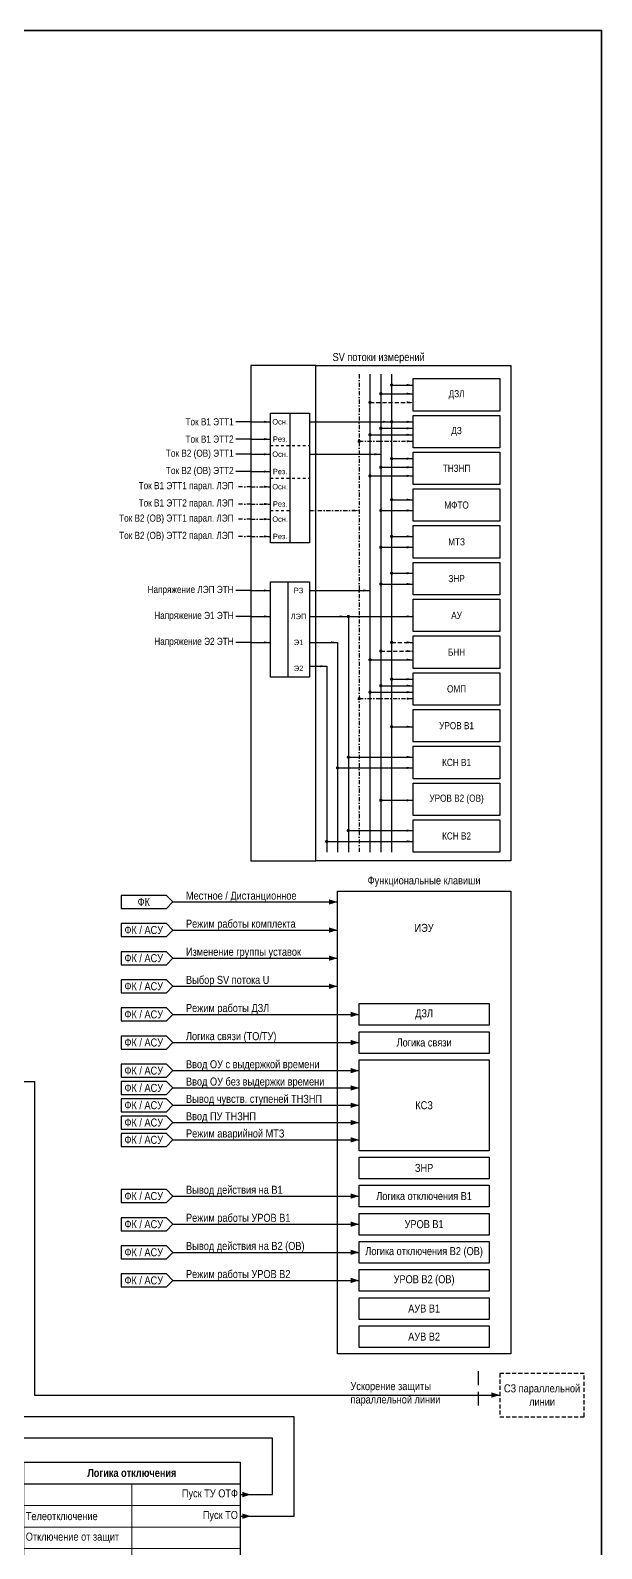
# Model space of a CAD drawing. Header units: millimetres. Extents: x -14593 to 14732, y -17400 to 5232.
# Drawn here: x 4458 to 4722, y -6421 to -5719 of the extents above; entities that cross this region are included whole.
import ezdxf

# ---------------------------------------------------------------- set-up
doc = ezdxf.new("R2010")
doc.units = ezdxf.units.MM
for name, pattern in [('JIS_02_1.2', [2.5, 1.25, -1.25]), ('штриховая2', [9.525, 6.35, -3.175]), ('штрихпунктирная2', [12.7, 6.35, -3.175, 0, -3.175])]:
    doc.linetypes.add(name, pattern=pattern)
for name, color, linetype, lineweight in [('Основная', 7, 'Continuous', 30), ('Отключение_включение', 1, 'Continuous', 30), ('Цепи внешние', 84, 'Continuous', 30), ('Цепи внутренние', 5, 'Continuous', 30), ('Цепи ТН', 200, 'Continuous', 30), ('Цепи ТТ', 23, 'Continuous', 30), ('Цепи ТТ  других присоединений', 23, 'штрихпунктирная2', 30), ('Цепь - ФК и АСУ', 132, 'Continuous', 30)]:
    doc.layers.add(name, color=color, linetype=linetype, lineweight=lineweight)
doc.layers.add('Рамка', color=8, linetype='Continuous', lineweight=35, plot=False)
doc.styles.add('Narrow', font='ARIALN.TTF')
doc.styles.add('Табл дан', font='ARIALN.TTF')
doc.styles.add('Табл загол', font='ARIALNB.TTF')

# ---------------------------------------------------------------- blocks, each defined once
blk = doc.blocks.new('*T410')
at = {"layer": 'Основная', "color": 0, "linetype": 'ByBlock', "lineweight": -2, "transparency": 16777216}
for p, q in [((0, 0), (100, 0)), ((0, 0), (0, -10)), ((100, 0), (100, -10))]:
    blk.add_line(p, q, dxfattribs=at)
at = {"layer": 'Основная', "color": 0, "linetype": 'ByBlock', "lineweight": 30, "transparency": 16777216}
for p, q in [((0, -10), (100, -10)), ((0, -10), (0, -70)), ((100, -10), (100, -70)), ((0, -70), (100, -70))]:
    blk.add_line(p, q, dxfattribs=at)
at = {"layer": 'Основная', "color": 0, "linetype": 'ByBlock', "lineweight": 18, "transparency": 16777216}
for p, q in [((50, -10), (50, -70)), ((0, -20), (100, -20)), ((0, -30), (100, -30)), ((0, -40), (100, -40)), ((0, -50), (100, -50)), ((50, -60), (100, -60))]:
    blk.add_line(p, q, dxfattribs=at)
at = {"layer": 'Основная', "color": 0, "transparency": 16777216, "char_height": 3.7}
for s, insert, width, attachment_point, style in [('{\\C256;Логика отключения}', (50, -5), 97, 5, 'Табл загол'), ('Пуск ТУ ОТФ', (99, -15), 48, 6, 'Табл дан'), ('Телеотключение', (1, -25), 48, 4, 'Табл дан'), ('Пуск ТО', (99, -25), 48, 6, 'Табл дан'), ('{\\C256;Отключение от защит}', (1, -35), 48, 4, 'Табл дан'), ('Отключение от ЗНР', (1, -45), 48, 4, 'Табл дан'), ('Отключение', (99, -45), 48, 6, 'Табл дан'), ('Запрет АПВ', (99, -55), 48, 6, 'Табл дан'), ('Отключение от УРОВ', (1, -60), 48, 4, 'Табл дан')]:
    blk.add_mtext(s, dxfattribs=dict(at, insert=insert, width=width, attachment_point=attachment_point, style=style))
blk = doc.blocks.new('Point')
at = {"layer": 'Основная', "color": 0, "const_width": 1.5}
blk.add_lwpolyline([(-0.75, 0, 1), (0.75, 0, 1)], format="xyb", close=True, dxfattribs=at)

msp = doc.modelspace()

# ---------------------------------------------------------------- linework, layer by layer
at = {"layer": 'Основная', "ltscale": 0.3}
msp.add_lwpolyline([(4590, -5874), (4560, -5874), (4560, -6103), (4590, -6103)], dxfattribs=at)
for points in [[(4590, -5874), (4680, -5874), (4680, -6103), (4590, -6103)], [(4610, -6169), (4670, -6169), (4670, -6179), (4610, -6179)], [(4610, -6182), (4670, -6182), (4670, -6192), (4610, -6192)], [(4610, -6195), (4670, -6195), (4670, -6237), (4610, -6237)], [(4610, -6240), (4670, -6240), (4670, -6250), (4610, -6250)], [(4610, -6253), (4670, -6253), (4670, -6263), (4610, -6263)], [(4610, -6266), (4670, -6266), (4670, -6276), (4610, -6276)], [(4610, -6279), (4670, -6279), (4670, -6289), (4610, -6289)], [(4610, -6292), (4670, -6292), (4670, -6302), (4610, -6302)], [(4610, -6305), (4670, -6305), (4670, -6315), (4610, -6315)], [(4610, -6318), (4670, -6318), (4670, -6328), (4610, -6328)]]:
    msp.add_lwpolyline(points, close=True, dxfattribs=at)
at = {"layer": 'Основная'}
for points in [[(4635, -5880), (4675, -5880), (4675, -5895), (4635, -5895)], [(4635, -5897), (4675, -5897), (4675, -5912), (4635, -5912)], [(4635, -5914), (4675, -5914), (4675, -5929), (4635, -5929)], [(4635, -5931), (4675, -5931), (4675, -5946), (4635, -5946)], [(4635, -5948), (4675, -5948), (4675, -5963), (4635, -5963)], [(4635, -5965), (4675, -5965), (4675, -5980), (4635, -5980)], [(4635, -5982), (4675, -5982), (4675, -5997), (4635, -5997)], [(4635, -5999), (4675, -5999), (4675, -6014), (4635, -6014)], [(4635, -6016), (4675, -6016), (4675, -6031), (4635, -6031)], [(4635, -6033), (4675, -6033), (4675, -6048), (4635, -6048)], [(4635, -6050), (4675, -6050), (4675, -6065), (4635, -6065)], [(4635, -6067), (4675, -6067), (4675, -6082), (4635, -6082)], [(4635, -6084), (4675, -6084), (4675, -6099), (4635, -6099)], [(4600, -6117), (4680, -6117), (4680, -6331), (4600, -6331)]]:
    msp.add_lwpolyline(points, close=True, dxfattribs=at)
at = {"layer": 'Отключение_включение', "ltscale": 0.3}
for points in [[(4580, -6360), (4440, -6360)], [(4580, -6406), (4580, -6360)], [(4555, -6406), (4580, -6406)]]:
    msp.add_lwpolyline(points, dxfattribs=at)
msp.add_lwpolyline([(4560, -6406, 0, 2.5, 0), (4556, -6406, 0, 0, 0)], format="xyseb", dxfattribs=at)
at = {"layer": 'Рамка', "color": 1}
msp.add_lwpolyline([(3988, -5719), (4722, -5719), (4722, -7016), (3988, -7016)], close=True, dxfattribs=at)
at = {"layer": 'Цепи внешние'}
for points in [[(4365, -6205), (4460, -6205)], [(4460, -6350), (4675, -6350)]]:
    msp.add_lwpolyline(points, dxfattribs=at)
at = {"layer": 'Цепи внешние', "ltscale": 0.3}
msp.add_lwpolyline([(4460, -6205), (4460, -6350)], dxfattribs=at)
at = {"layer": 'Цепи внешние', "linetype": 'штриховая2', "ltscale": 0.3}
msp.add_lwpolyline([(4714, -6340), (4675, -6340), (4675, -6360), (4714, -6360)], close=True, dxfattribs=at)
at = {"layer": 'Цепи внешние', "ltscale": 0.3}
msp.add_lwpolyline([(4675, -6350, 0, 2.5, 0), (4671, -6350, 0, 0, 0)], format="xyseb", dxfattribs=at)
at = {"layer": 'Цепи внутренние', "linetype": 'штриховая2'}
msp.add_lwpolyline([(4665, -6339), (4665, -6358)], dxfattribs=at)
at = {"layer": 'Цепи внутренние'}
for points in [[(4570, -6370), (4430, -6370)], [(4570, -6396), (4570, -6370)], [(4555, -6396), (4570, -6396)]]:
    msp.add_lwpolyline(points, dxfattribs=at)
at = {"layer": 'Цепи внутренние', "ltscale": 0.3}
msp.add_lwpolyline([(4560, -6396, 0, 2.5, 0), (4556, -6396, 0, 0, 0)], format="xyseb", dxfattribs=at)
at = {"layer": 'Цепи ТН', "ltscale": 0.3}
for points in [[(4615, -5878), (4615, -6099)], [(4615, -5906), (4635, -5906)], [(4615, -5925), (4635, -5925)], [(4560, -5978), (4553, -5978)], [(4560, -5978), (4569, -5978)], [(4587, -5978), (4615, -5978)], [(4560, -5990), (4553, -5990)], [(4560, -5990), (4569, -5990)], [(4587, -5990), (4605, -5990)], [(4605, -5990), (4605, -6099)], [(4605, -5990), (4635, -5990)], [(4560, -6002), (4553, -6002)], [(4560, -6002), (4569, -6002)], [(4587, -6002), (4600, -6002)], [(4600, -6002), (4600, -6099)], [(4587, -6013), (4595, -6013)], [(4595, -6013), (4595, -6099)], [(4615, -6010), (4635, -6010)], [(4615, -6025), (4635, -6025)], [(4605, -6055), (4635, -6055)], [(4600, -6060), (4635, -6060)], [(4605, -6089), (4635, -6089)], [(4595, -6094), (4635, -6094)]]:
    msp.add_lwpolyline(points, dxfattribs=at)
at = {"layer": 'Цепи ТН', "linetype": 'штриховая2', "ltscale": 0.3}
msp.add_lwpolyline([(4615, -5891), (4635, -5891)], dxfattribs=at)
at = {"layer": 'Цепи ТН'}
for points in [[(4635, -5891, 0, 1, 0), (4632, -5891, 0, 0, 0)], [(4635, -5906, 0, 1, 0), (4632, -5906, 0, 0, 0)], [(4635, -5925, 0, 1, 0), (4632, -5925, 0, 0, 0)], [(4569, -5978, 0, 1, 0), (4566, -5978, 0, 0, 0)], [(4615, -5978, 0, 1, 0), (4612, -5978, 0, 0, 0)], [(4569, -5990, 0, 1, 0), (4566, -5990, 0, 0, 0)], [(4604, -5990, 0, 1, 0), (4601, -5990, 0, 0, 0)], [(4635, -5990, 0, 1, 0), (4632, -5990, 0, 0, 0)], [(4569, -6002, 0, 1, 0), (4566, -6002, 0, 0, 0)], [(4600, -6002, 0, 1, 0), (4597, -6002, 0, 0, 0)], [(4595, -6013, 0, 1, 0), (4592, -6013, 0, 0, 0)], [(4635, -6010, 0, 1, 0), (4632, -6010, 0, 0, 0)], [(4635, -6025, 0, 1, 0), (4632, -6025, 0, 0, 0)], [(4635, -6055, 0, 1, 0), (4632, -6055, 0, 0, 0)], [(4635, -6060, 0, 1, 0), (4632, -6060, 0, 0, 0)], [(4635, -6089, 0, 1, 0), (4632, -6089, 0, 0, 0)], [(4635, -6094, 0, 1, 0), (4632, -6094, 0, 0, 0)]]:
    msp.add_lwpolyline(points, format="xyseb", dxfattribs=at)
at = {"layer": 'Цепи ТН', "ltscale": 0.3}
msp.add_lwpolyline([(4569, -5974), (4587, -5974), (4587, -6018), (4569, -6018)], close=True, dxfattribs=at)
at = {"layer": 'Цепи ТН'}
msp.add_lwpolyline([(4577, -5974), (4577, -6018)], dxfattribs=at)
at = {"layer": 'Цепи ТТ', "ltscale": 0.3}
for points in [[(4620, -5878), (4620, -6099)], [(4625, -5878), (4625, -6099)], [(4620, -5887), (4635, -5887)], [(4625, -5883), (4635, -5883)], [(4560, -5900), (4553, -5900)], [(4560, -5900), (4553, -5900)], [(4560, -5900), (4569, -5900)], [(4587, -5900), (4625, -5900)], [(4620, -5903), (4635, -5903)], [(4625, -5900), (4635, -5900)], [(4560, -5908), (4553, -5908)], [(4560, -5908), (4569, -5908)], [(4560, -5915), (4553, -5915)], [(4560, -5915), (4569, -5915)], [(4587, -5915), (4620, -5915)], [(4625, -5917), (4635, -5917)], [(4560, -5923), (4553, -5923)], [(4560, -5923), (4569, -5923)], [(4620, -5921), (4635, -5921)], [(4625, -5936), (4635, -5936)], [(4620, -5941), (4635, -5941)], [(4620, -5958), (4635, -5958)], [(4625, -5953), (4635, -5953)], [(4625, -5970), (4635, -5970)], [(4620, -5975), (4635, -5975)], [(4620, -6022), (4635, -6022)], [(4625, -6019), (4635, -6019)], [(4625, -6041), (4635, -6041)], [(4620, -6075), (4635, -6075)]]:
    msp.add_lwpolyline(points, dxfattribs=at)
at = {"layer": 'Цепи ТТ'}
for points in [[(4635, -5883, 0, 1, 0), (4632, -5883, 0, 0, 0)], [(4635, -5887, 0, 1, 0), (4632, -5887, 0, 0, 0)], [(4624, -5900, 0, 1, 0), (4621, -5900, 0, 0, 0)], [(4635, -5900, 0, 1, 0), (4632, -5900, 0, 0, 0)], [(4635, -5903, 0, 1, 0), (4632, -5903, 0, 0, 0)], [(4620, -5915, 0, 1, 0), (4617, -5915, 0, 0, 0)], [(4635, -5917, 0, 1, 0), (4632, -5917, 0, 0, 0)], [(4635, -5921, 0, 1, 0), (4632, -5921, 0, 0, 0)], [(4635, -5936, 0, 1, 0), (4632, -5936, 0, 0, 0)], [(4635, -5941, 0, 1, 0), (4632, -5941, 0, 0, 0)], [(4635, -5953, 0, 1, 0), (4632, -5953, 0, 0, 0)], [(4635, -5958, 0, 1, 0), (4632, -5958, 0, 0, 0)], [(4635, -5970, 0, 1, 0), (4632, -5970, 0, 0, 0)], [(4635, -5975, 0, 1, 0), (4632, -5975, 0, 0, 0)], [(4635, -6019, 0, 1, 0), (4632, -6019, 0, 0, 0)], [(4635, -6022, 0, 1, 0), (4632, -6022, 0, 0, 0)], [(4635, -6041, 0, 1, 0), (4632, -6041, 0, 0, 0)], [(4635, -6075, 0, 1, 0), (4632, -6075, 0, 0, 0)]]:
    msp.add_lwpolyline(points, format="xyseb", dxfattribs=at)
at = {"layer": 'Цепи ТТ', "ltscale": 0.3}
msp.add_lwpolyline([(4569, -5896), (4587, -5896), (4587, -5956), (4569, -5956)], close=True, dxfattribs=at)
at = {"layer": 'Цепи ТТ'}
msp.add_lwpolyline([(4578, -5896), (4578, -5956)], dxfattribs=at)
at = {"layer": 'Цепи ТТ', "linetype": 'JIS_02_1.2'}
for points in [[(4569, -5911), (4587, -5911)], [(4569, -5926), (4587, -5926)], [(4569, -5941), (4578, -5941)]]:
    msp.add_lwpolyline(points, dxfattribs=at)
at = {"layer": 'Цепи ТТ', "linetype": 'штриховая2', "ltscale": 0.3}
for points in [[(4625, -6002), (4635, -6002)], [(4620, -6006), (4635, -6006)]]:
    msp.add_lwpolyline(points, dxfattribs=at)
at = {"layer": 'Цепи ТТ', "linetype": 'штриховая2'}
for points in [[(4635, -6002, 0, 1, 0), (4632, -6002, 0, 0, 0)], [(4635, -6006, 0, 1, 0), (4632, -6006, 0, 0, 0)]]:
    msp.add_lwpolyline(points, format="xyseb", dxfattribs=at)
at = {"layer": 'Цепи ТТ  других присоединений', "ltscale": 0.3}
for points in [[(4610, -5878), (4610, -6099)], [(4610, -5909), (4635, -5909)], [(4560, -5930), (4553, -5930)], [(4560, -5930), (4553, -5930)], [(4560, -5930), (4569, -5930)], [(4560, -5938), (4553, -5938)], [(4560, -5938), (4569, -5938)], [(4560, -5945), (4553, -5945)], [(4560, -5945), (4553, -5945)], [(4560, -5945), (4569, -5945)], [(4587, -5941), (4610, -5941)], [(4560, -5953), (4553, -5953)], [(4560, -5953), (4569, -5953)], [(4610, -6028), (4635, -6028)]]:
    msp.add_lwpolyline(points, dxfattribs=at)
at = {"layer": 'Цепи ТТ  других присоединений'}
for points in [[(4569, -5900, 0, 1, 0), (4566, -5900, 0, 0, 0)], [(4569, -5908, 0, 1, 0), (4566, -5908, 0, 0, 0)], [(4635, -5909, 0, 1, 0), (4632, -5909, 0, 0, 0)], [(4569, -5915, 0, 1, 0), (4566, -5915, 0, 0, 0)], [(4569, -5923, 0, 1, 0), (4566, -5923, 0, 0, 0)], [(4569, -5930, 0, 1, 0), (4566, -5930, 0, 0, 0)], [(4569, -5938, 0, 1, 0), (4566, -5938, 0, 0, 0)], [(4569, -5945, 0, 1, 0), (4566, -5945, 0, 0, 0)], [(4610, -5941, 0, 1, 0), (4607, -5941, 0, 0, 0)], [(4569, -5953, 0, 1, 0), (4566, -5953, 0, 0, 0)], [(4635, -6028, 0, 1, 0), (4632, -6028, 0, 0, 0)]]:
    msp.add_lwpolyline(points, format="xyseb", dxfattribs=at)
at = {"layer": 'Цепь - ФК и АСУ', "ltscale": 0.3}
for points in [[(4524, -6122), (4521, -6119), (4500, -6119), (4500, -6125), (4521, -6125), (4524, -6122)], [(4524, -6135), (4521, -6132), (4500, -6132), (4500, -6138), (4521, -6138), (4524, -6135)], [(4524, -6148), (4521, -6145), (4500, -6145), (4500, -6151), (4521, -6151), (4524, -6148)], [(4524, -6161), (4521, -6158), (4500, -6158), (4500, -6164), (4521, -6164), (4524, -6161)], [(4524, -6174), (4521, -6171), (4500, -6171), (4500, -6177), (4521, -6177), (4524, -6174)], [(4524, -6187), (4521, -6184), (4500, -6184), (4500, -6190), (4521, -6190), (4524, -6187)], [(4524, -6200), (4521, -6197), (4500, -6197), (4500, -6203), (4521, -6203), (4524, -6200)], [(4524, -6208), (4521, -6205), (4500, -6205), (4500, -6211), (4521, -6211), (4524, -6208)], [(4524, -6216), (4521, -6213), (4500, -6213), (4500, -6219), (4521, -6219), (4524, -6216)], [(4524, -6224), (4521, -6221), (4500, -6221), (4500, -6227), (4521, -6227), (4524, -6224)], [(4524, -6232), (4521, -6229), (4500, -6229), (4500, -6235), (4521, -6235), (4524, -6232)], [(4524, -6258), (4521, -6255), (4500, -6255), (4500, -6261), (4521, -6261), (4524, -6258)], [(4524, -6271), (4521, -6268), (4500, -6268), (4500, -6274), (4521, -6274), (4524, -6271)], [(4524, -6284), (4521, -6281), (4500, -6281), (4500, -6287), (4521, -6287), (4524, -6284)], [(4524, -6297), (4521, -6294), (4500, -6294), (4500, -6300), (4521, -6300), (4524, -6297)]]:
    msp.add_lwpolyline(points, dxfattribs=at)
for points in [[(4600, -6122, 0, 2.5, 0), (4596, -6122, 0, 0, 0)], [(4600, -6135, 0, 2.5, 0), (4596, -6135, 0, 0, 0)], [(4600, -6148, 0, 2.5, 0), (4596, -6148, 0, 0, 0)], [(4600, -6161, 0, 2.5, 0), (4596, -6161, 0, 0, 0)], [(4610, -6174, 0, 2.5, 0), (4606, -6174, 0, 0, 0)], [(4610, -6187, 0, 2.5, 0), (4606, -6187, 0, 0, 0)], [(4610, -6200, 0, 2.5, 0), (4606, -6200, 0, 0, 0)], [(4610, -6208, 0, 2.5, 0), (4606, -6208, 0, 0, 0)], [(4610, -6216, 0, 2.5, 0), (4606, -6216, 0, 0, 0)], [(4610, -6224, 0, 2.5, 0), (4606, -6224, 0, 0, 0)], [(4610, -6232, 0, 2.5, 0), (4606, -6232, 0, 0, 0)], [(4610, -6258, 0, 2.5, 0), (4606, -6258, 0, 0, 0)], [(4610, -6271, 0, 2.5, 0), (4606, -6271, 0, 0, 0)], [(4610, -6284, 0, 2.5, 0), (4606, -6284, 0, 0, 0)], [(4610, -6297, 0, 2.5, 0), (4606, -6297, 0, 0, 0)]]:
    msp.add_lwpolyline(points, format="xyseb", dxfattribs=at)
at = {"layer": 'Цепь - ФК и АСУ'}
for points in [[(4524, -6122), (4600, -6122)], [(4524, -6135), (4600, -6135)], [(4524, -6148), (4600, -6148)], [(4524, -6161), (4600, -6161)], [(4524, -6174), (4610, -6174)], [(4524, -6187), (4610, -6187)], [(4524, -6200), (4610, -6200)], [(4524, -6208), (4610, -6208)], [(4524, -6216), (4610, -6216)], [(4524, -6224), (4610, -6224)], [(4524, -6232), (4610, -6232)], [(4524, -6258), (4610, -6258)], [(4524, -6271), (4610, -6271)], [(4524, -6284), (4610, -6284)], [(4524, -6297), (4610, -6297)]]:
    msp.add_lwpolyline(points, dxfattribs=at)

# ---------------------------------------------------------------- block references
msp.add_blockref('*T410', (4455, -6381))
at = {"layer": 'Цепи ТН', "xscale": 0.5, "yscale": 0.5, "zscale": 0.5}
for p in [(4615, -5891), (4615, -5906), (4615, -5925), (4605, -5990), (4615, -6010), (4615, -6025), (4605, -6055), (4600, -6060), (4595, -6094), (4605, -6089)]:
    msp.add_blockref('Point', p, dxfattribs=at)
at = {"layer": 'Цепи ТТ', "xscale": 0.5, "yscale": 0.5, "zscale": 0.5}
for p in [(4625, -5883), (4620, -5887), (4620, -5903), (4625, -5900), (4610, -5909), (4625, -5917), (4620, -5921), (4625, -5936), (4620, -5941), (4625, -5953), (4620, -5958), (4625, -5970), (4620, -5975), (4625, -6002), (4620, -6006), (4620, -6022), (4625, -6019), (4610, -6028), (4625, -6041), (4620, -6075)]:
    msp.add_blockref('Point', p, dxfattribs=at)

# ---------------------------------------------------------------- texts
at = {"layer": 'Основная', "style": 'Narrow'}
for s, insert, char_height, width, attachment_point in [('SV потоки измерений', (4619, -5873), 3.7, 89, 8), ('ДЗЛ', (4655, -5887.5), 3.3, 40, 5), ('Ток В1 ЭТТ1', (4552, -5900), 3.3, 71.4983, 6), ('ДЗ', (4655, -5904.5), 3.3, 40, 5), ('Ток В1 ЭТТ2', (4552, -5908), 3.3, 71.4983, 6), ('Ток В2 (ОВ) ЭТТ1', (4552, -5915), 3.3, 71.4983, 6), ('Ток В2 (ОВ) ЭТТ2', (4552, -5923), 3.3, 71.4983, 6), ('ТНЗНП', (4655, -5921.5), 3.3, 40, 5), ('Ток В1 ЭТТ1 парал. ЛЭП', (4552, -5930), 3.3, 71.4983, 6), ('Ток В1 ЭТТ2 парал. ЛЭП', (4552, -5938), 3.3, 71.4983, 6), ('МФТО', (4655, -5938.5), 3.3, 40, 5), ('Ток В2 (ОВ) ЭТТ1 парал. ЛЭП', (4552, -5945), 3.3, 71.4983, 6), ('Ток В2 (ОВ) ЭТТ2 парал. ЛЭП', (4552, -5953), 3.3, 71.4983, 6), ('МТЗ', (4655, -5955.5), 3.3, 40, 5), ('ЗНР', (4655, -5972.5), 3.3, 40, 5), ('Напряжение ЛЭП ЭТН', (4552, -5978), 3.3, 71.4983, 6), ('Напряжение Э1 ЭТН', (4552, -5990), 3.3, 71.4983, 6), ('АУ', (4655, -5989.5), 3.3, 40, 5), ('Напряжение Э2 ЭТН', (4552, -6002), 3.3, 71.4983, 6), ('БНН', (4655, -6006.5), 3.3, 40, 5), ('ОМП', (4655, -6023.5), 3.3, 40, 5), ('УРОВ В1', (4655, -6040.5), 3.3, 40, 5), ('КСН В1', (4655, -6057.5), 3.3, 40, 5), ('УРОВ В2 (ОВ)', (4655, -6074.5), 3.3, 40, 5), ('КСН В2', (4655, -6091.5), 3.3, 40.2656, 5), ('Функциональные клавиши', (4640, -6115), 3.7, 94, 8), ('ФК', (4510.5, -6122), 3.7, 21, 5), ('Местное / Дистанционное', (4530, -6122), 3.7, 89, 7), ('ФК / АСУ', (4510.5, -6135), 3.7, 21, 5), ('Режим работы комплекта', (4530, -6135), 3.7, 89, 7), ('ИЭУ', (4640, -6134), 3.7, 80, 5), ('ФК / АСУ', (4510.5, -6148), 3.7, 21, 5), ('Изменение группы уставок', (4530, -6148), 3.7, 89, 7), ('Выбор SV потока U', (4530, -6161), 3.7, 89, 7), ('ФК / АСУ', (4510.5, -6161), 3.7, 21, 5), ('Режим работы ДЗЛ', (4530, -6174), 3.7, 89, 7), ('ФК / АСУ', (4510.5, -6174), 3.7, 21, 5), ('ДЗЛ', (4640, -6174), 3.7, 60, 5), ('Логика связи (ТО/ТУ)', (4530, -6187), 3.7, 89, 7), ('ФК / АСУ', (4510.5, -6187), 3.7, 21, 5), ('Логика связи', (4640, -6187), 3.7, 60, 5), ('ФК / АСУ', (4510.5, -6200), 3.7, 21, 5), ('Ввод ОУ с выдержкой времени', (4530, -6200), 3.7, 99, 7), ('Ввод ОУ без выдержки времени', (4530, -6208), 3.7, 99, 7), ('ФК / АСУ', (4510.5, -6208), 3.7, 21, 5), ('Вывод чувств. ступеней ТНЗНП', (4530, -6216), 3.7, 99, 7), ('ФК / АСУ', (4510.5, -6216), 3.7, 21, 5), ('Ввод ПУ ТНЗНП', (4530, -6224), 3.7, 99, 7), ('КСЗ', (4640, -6216), 3.7, 60, 5), ('ФК / АСУ', (4510.5, -6224), 3.7, 21, 5), ('ФК / АСУ', (4510.5, -6232), 3.7, 21, 5), ('Режим аварийной МТЗ', (4530, -6232), 3.7, 99, 7), ('ЗНР', (4640, -6245), 3.7, 60, 5), ('Вывод действия на В1', (4530, -6258), 3.7, 68, 7), ('ФК / АСУ', (4510.5, -6258), 3.7, 21, 5), ('Логика отключения В1', (4640, -6258), 3.7, 60, 5), ('Режим работы УРОВ В1', (4530, -6271), 3.7, 68, 7), ('ФК / АСУ', (4510.5, -6271), 3.7, 21, 5), ('УРОВ В1', (4640, -6271), 3.7, 60, 5), ('ФК / АСУ', (4510.5, -6284), 3.7, 21, 5), ('Вывод действия на В2 (ОВ)', (4530, -6284), 3.7, 68, 7), ('Логика отключения В2 (ОВ)', (4640, -6284), 3.7, 60, 5), ('ФК / АСУ', (4510.5, -6297), 3.7, 21, 5), ('Режим работы УРОВ В2', (4530, -6297), 3.7, 68, 7), ('УРОВ В2 (ОВ)', (4640, -6297), 3.7, 60, 5), ('АУВ В1', (4640, -6310), 3.7, 60, 5), ('АУВ В2', (4640, -6323), 3.7, 60, 5), ('Ускорение защиты параллельной линии', (4606, -6355), 3.7, 46, 7), ('СЗ параллельной линии', (4694.5, -6350), 3.7, 39, 5)]:
    msp.add_mtext(s, dxfattribs=dict(at, insert=insert, char_height=char_height, width=width, attachment_point=attachment_point))
at = {"layer": 'Основная', "char_height": 2.5, "attachment_point": 5, "line_spacing_factor": 0.909091, "style": 'Narrow'}
for s, insert, width in [('Осн.', (4573.5, -5900), 9), ('Рез.', (4573.5, -5908), 9), ('Осн.', (4573.5, -5915), 9), ('Рез.', (4573.5, -5923), 9), ('Осн.', (4573.5, -5930), 9), ('Рез.', (4573.5, -5938), 9), ('Осн.', (4573.5, -5945), 9), ('Рез.', (4573.5, -5953), 9), ('РЗ', (4582, -5978), 10), ('ЛЭП', (4582, -5990), 10), ('Э1', (4582, -6002), 10), ('Э2', (4582, -6014), 10)]:
    msp.add_mtext(s, dxfattribs=dict(at, insert=insert, width=width))

doc.saveas('drawing.dxf')
